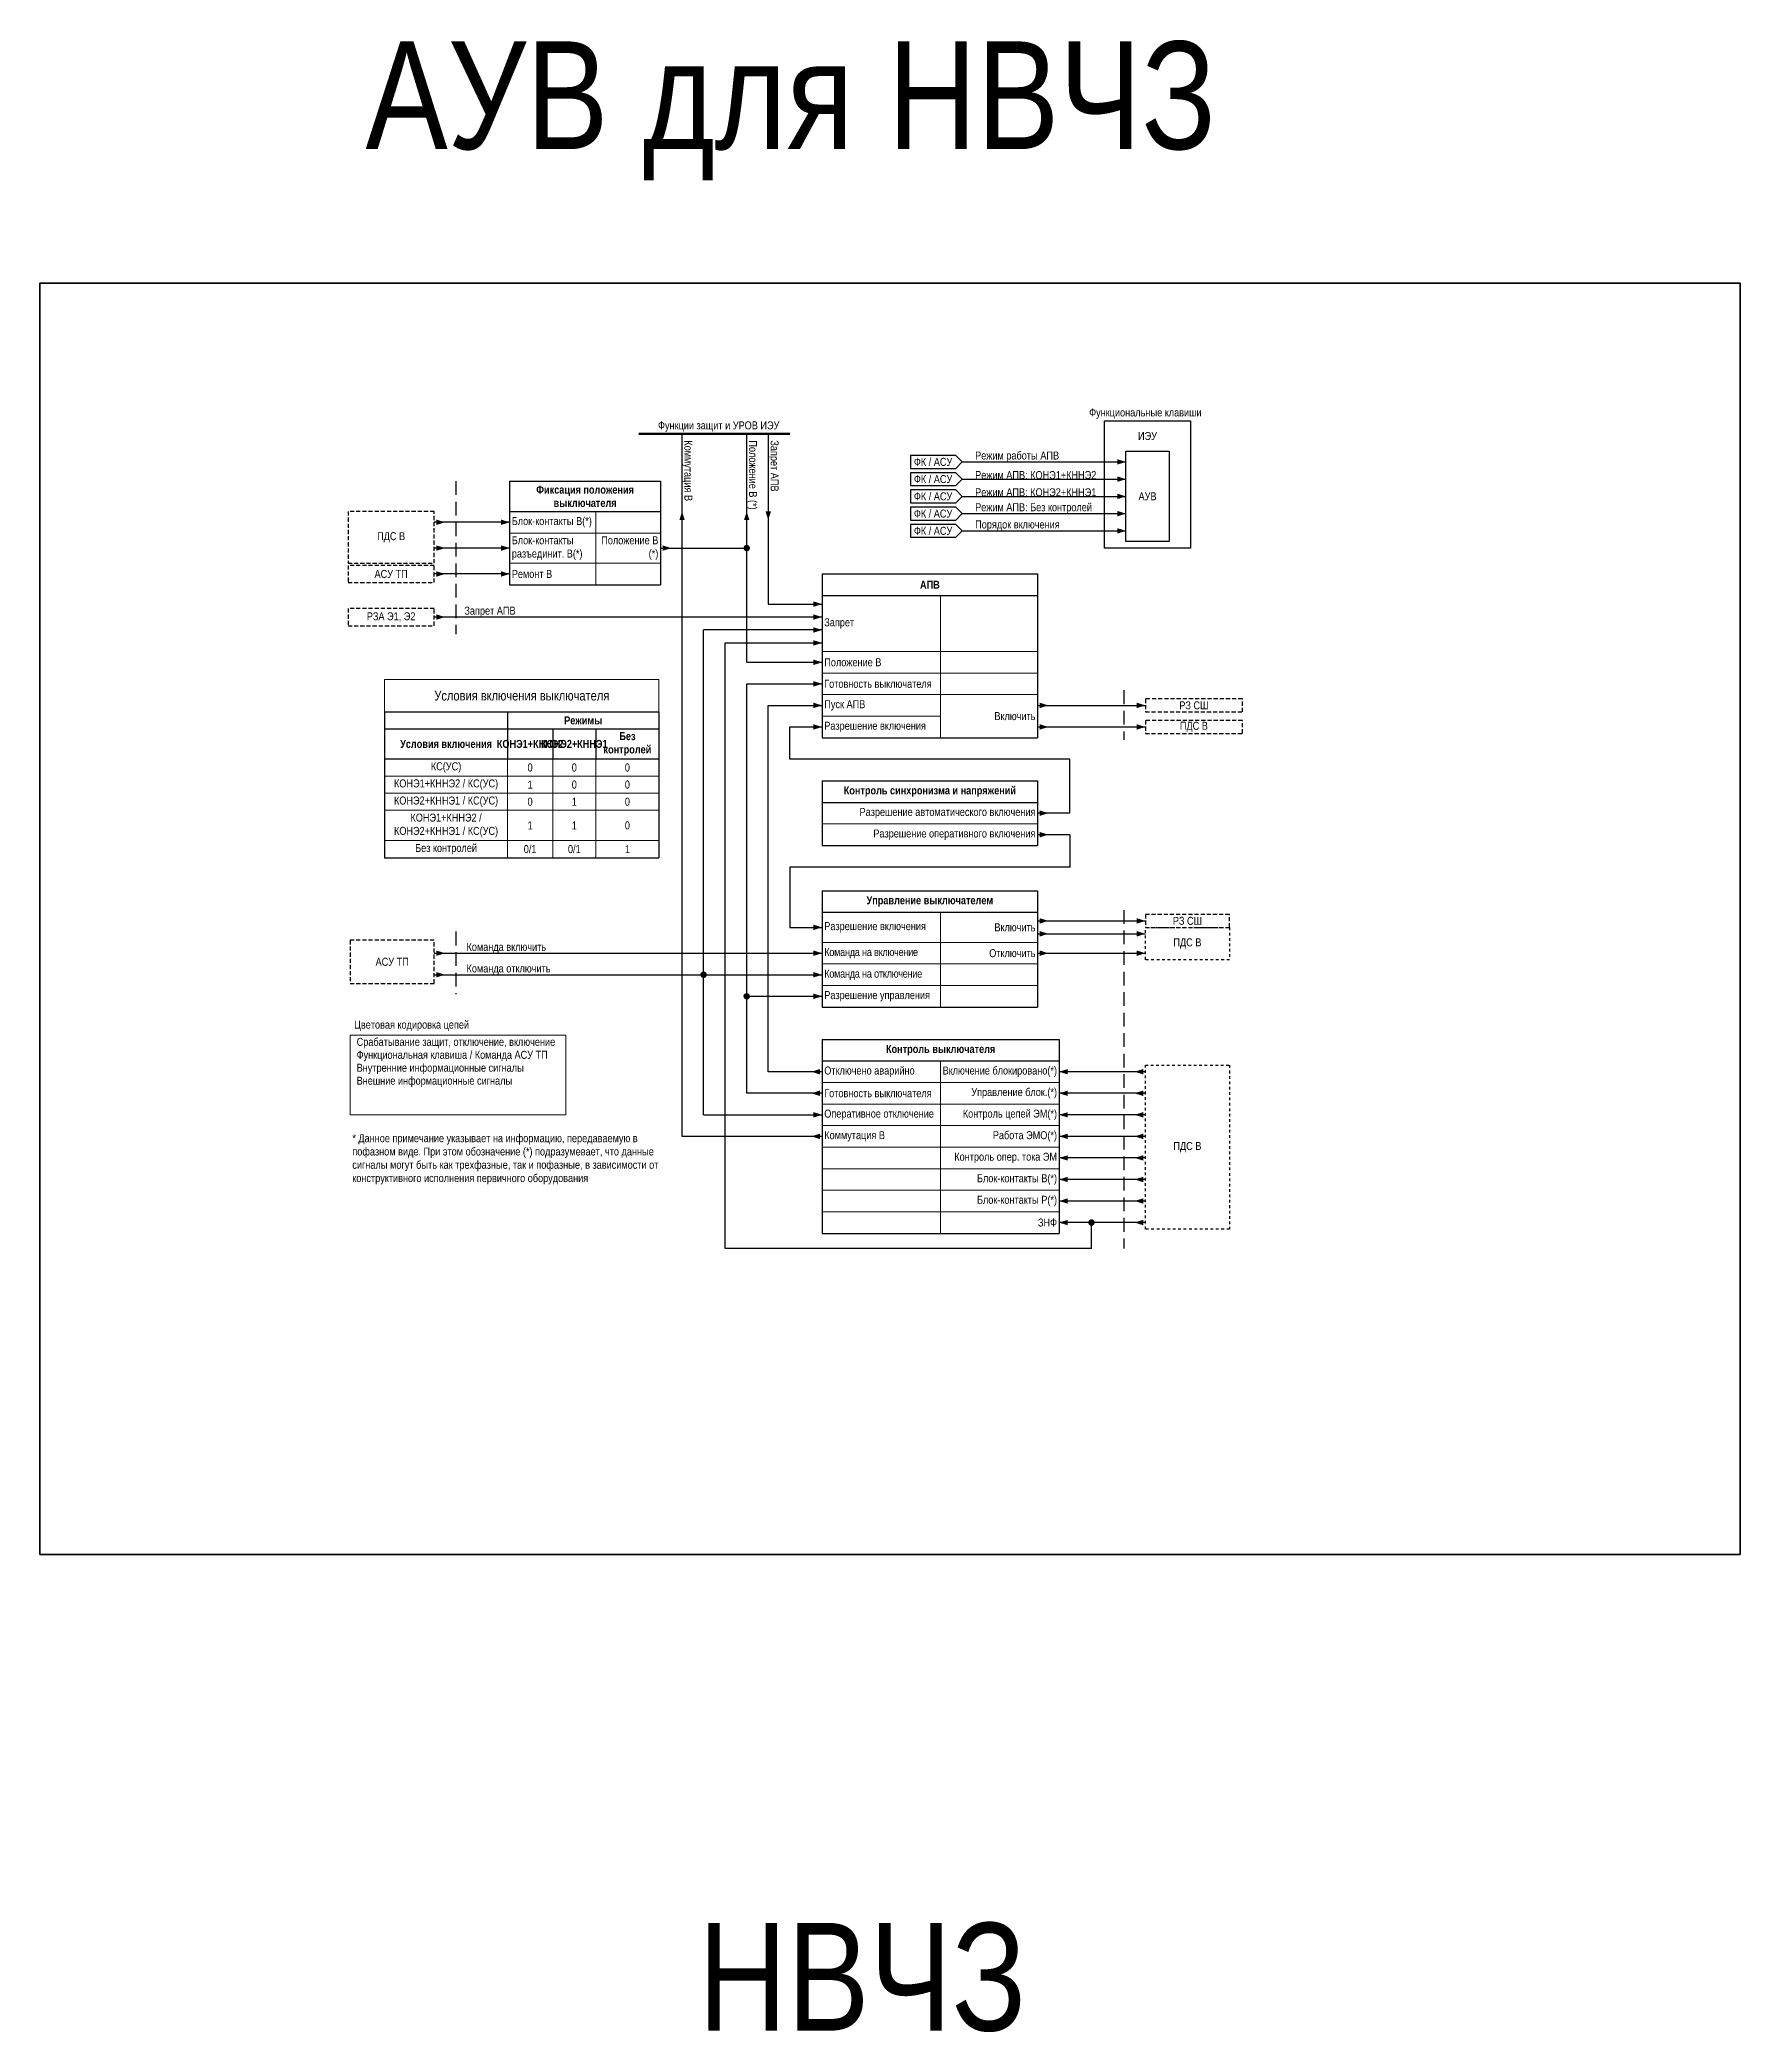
# Model space of a CAD drawing. Header units: millimetres. Extents: x -14593 to 14732, y -17400 to 5232.
# Drawn here: x 2897 to 3686, y -5337 to -4412 of the extents above; entities that cross this region are included whole.
import ezdxf
from ezdxf.enums import TextEntityAlignment as Align

# ---------------------------------------------------------------- set-up
doc = ezdxf.new("R2010")
doc.units = ezdxf.units.MM
doc.linetypes.add('JIS_02_1.2', pattern=[2.5, 1.25, -1.25])
doc.linetypes.add('штриховая2', pattern=[9.525, 6.35, -3.175])
for name, color, linetype, lineweight in [('Основная', 7, 'Continuous', 30), ('Отключение_включение', 1, 'Continuous', 30), ('Тонкая', 7, 'Continuous', 18), ('Цепи внешние', 84, 'Continuous', 30), ('Цепи внутренние', 5, 'Continuous', 30), ('Цепь - ФК и АСУ', 132, 'Continuous', 30)]:
    doc.layers.add(name, color=color, linetype=linetype, lineweight=lineweight)
doc.layers.add('Рамка', color=8, linetype='Continuous', lineweight=35, plot=False)
doc.styles.add('Narrow', font='ARIALN.TTF')
doc.styles.add('Табл дан', font='ARIALN.TTF')
doc.styles.add('Табл загол', font='ARIALNB.TTF')
doc.styles.add('Табл назв', font='ARIALN.TTF')

# ---------------------------------------------------------------- blocks, each defined once
blk = doc.blocks.new('*T349')
at = {"layer": 'Основная', "color": 0, "linetype": 'ByBlock', "lineweight": -2, "transparency": 16777216}
for p, q in [((0, 0), (100, 0)), ((0, 0), (0, -10)), ((100, 0), (100, -10))]:
    blk.add_line(p, q, dxfattribs=at)
at = {"layer": 'Основная', "color": 0, "linetype": 'ByBlock', "lineweight": 30, "transparency": 16777216}
for p, q in [((0, -10), (100, -10)), ((0, -10), (0, -76)), ((100, -10), (100, -76)), ((0, -76), (100, -76))]:
    blk.add_line(p, q, dxfattribs=at)
at = {"layer": 'Основная', "color": 0, "linetype": 'ByBlock', "lineweight": 18, "transparency": 16777216}
for p, q in [((55, -10), (55, -76)), ((0, -36), (100, -36)), ((0, -46), (100, -46)), ((0, -56), (100, -56)), ((0, -66), (55, -66))]:
    blk.add_line(p, q, dxfattribs=at)
at = {"layer": 'Основная', "color": 0, "transparency": 16777216, "char_height": 3.7}
for s, insert, width, attachment_point, style in [('{\\C256;АПВ}', (50, -5), 97, 5, 'Табл загол'), ('Запрет', (1, -23), 53, 4, 'Табл дан'), ('Положение В', (1, -41), 53, 4, 'Табл дан'), ('Готовность выключателя', (1, -51), 53, 4, 'Табл дан'), ('Пуск АПВ', (1, -61), 53, 4, 'Табл дан'), ('Включить', (99, -66), 43, 6, 'Табл дан'), ('Разрешение включения', (1, -71), 53, 4, 'Табл дан')]:
    blk.add_mtext(s, dxfattribs=dict(at, insert=insert, width=width, attachment_point=attachment_point, style=style))
blk = doc.blocks.new('*T350')
at = {"layer": 'Основная', "color": 0, "linetype": 'ByBlock', "lineweight": -2, "transparency": 16777216}
for p, q in [((0, 0), (110, 0)), ((0, 0), (0, -10)), ((110, 0), (110, -10))]:
    blk.add_line(p, q, dxfattribs=at)
at = {"layer": 'Основная', "color": 0, "linetype": 'ByBlock', "lineweight": 30, "transparency": 16777216}
for p, q in [((0, -10), (110, -10)), ((0, -10), (0, -90)), ((110, -10), (110, -90)), ((0, -90), (110, -90))]:
    blk.add_line(p, q, dxfattribs=at)
at = {"layer": 'Основная', "color": 0, "linetype": 'ByBlock', "lineweight": 18, "transparency": 16777216}
for p, q in [((55, -10), (55, -90)), ((0, -20), (110, -20)), ((0, -30), (110, -30)), ((0, -40), (110, -40)), ((0, -50), (110, -50)), ((0, -60), (110, -60)), ((0, -70), (110, -70)), ((0, -80), (110, -80))]:
    blk.add_line(p, q, dxfattribs=at)
at = {"layer": 'Основная', "color": 0, "transparency": 16777216, "char_height": 3.7}
for s, insert, width, attachment_point, style in [('Контроль выключателя', (55, -5), 107, 5, 'Табл загол'), ('Отключено аварийно', (1, -15), 53, 4, 'Табл дан'), ('Включение блокировано(*)', (109, -15), 53, 6, 'Табл дан'), ('Готовность выключателя', (1, -25), 53, 4, 'Табл дан'), ('Управление блок.(*)', (109, -25), 53, 6, 'Табл дан'), ('Оперативное отключение', (1, -35), 53, 4, 'Табл дан'), ('Контроль цепей ЭМ(*)', (109, -35), 53, 6, 'Табл дан'), ('{\\C256;Коммутация В\\P}', (1, -45), 53, 4, 'Табл дан'), ('Работа ЭМО(*) ', (109, -45), 53, 6, 'Табл дан'), ('Контроль опер. тока ЭМ', (109, -55), 53, 6, 'Табл дан'), ('Блок-контакты В(*)', (109, -65), 53, 6, 'Табл дан'), ('Блок-контакты Р(*)', (109, -75), 53, 6, 'Табл дан'), ('ЗНФ', (109, -85), 53, 6, 'Табл дан')]:
    blk.add_mtext(s, dxfattribs=dict(at, insert=insert, width=width, attachment_point=attachment_point, style=style))
blk = doc.blocks.new('*T351')
at = {"layer": 'Основная', "color": 0, "linetype": 'ByBlock', "lineweight": -2, "transparency": 16777216}
for p, q in [((0, 0), (100, 0)), ((0, 0), (0, -10)), ((100, 0), (100, -10))]:
    blk.add_line(p, q, dxfattribs=at)
at = {"layer": 'Основная', "color": 0, "linetype": 'ByBlock', "lineweight": 30, "transparency": 16777216}
for p, q in [((0, -10), (100, -10)), ((0, -10), (0, -54)), ((100, -10), (100, -54)), ((0, -54), (100, -54))]:
    blk.add_line(p, q, dxfattribs=at)
at = {"layer": 'Основная', "color": 0, "linetype": 'ByBlock', "lineweight": 18, "transparency": 16777216}
for p, q in [((55, -10), (55, -54)), ((0, -24), (100, -24)), ((0, -34), (100, -34)), ((0, -44), (100, -44))]:
    blk.add_line(p, q, dxfattribs=at)
at = {"layer": 'Основная', "color": 0, "transparency": 16777216, "char_height": 3.7}
for s, insert, width, attachment_point, style in [('Управление выключателем', (50, -5), 97, 5, 'Табл загол'), ('Разрешение включения', (1, -17), 53, 4, 'Табл дан'), ('Включить', (99, -17), 43, 6, 'Табл дан'), ('{\\T0.95;Команда на включение}', (1, -29), 53, 4, 'Табл дан'), ('Отключить', (99, -29), 43, 6, 'Табл дан'), ('{\\T0.95;Команда на отключение}', (1, -39), 53, 4, 'Табл дан'), ('Разрешение управления', (1, -49), 53, 4, 'Табл дан')]:
    blk.add_mtext(s, dxfattribs=dict(at, insert=insert, width=width, attachment_point=attachment_point, style=style))
blk = doc.blocks.new('Point')
at = {"layer": 'Основная', "color": 0, "const_width": 1.5}
blk.add_lwpolyline([(-0.75, 0, 1), (0.75, 0, 1)], format="xyb", close=True, dxfattribs=at)
blk = doc.blocks.new('*T352')
at = {"layer": 'Основная', "color": 0, "linetype": 'ByBlock', "lineweight": -2, "transparency": 16777216}
for p, q in [((0, 0), (70, 0)), ((0, 0), (0, -14.03)), ((70, 0), (70, -14.03))]:
    blk.add_line(p, q, dxfattribs=at)
at = {"layer": 'Основная', "color": 0, "linetype": 'ByBlock', "lineweight": 30, "transparency": 16777216}
for p, q in [((0, -14.03), (70, -14.03)), ((0, -14.03), (0, -48.05)), ((70, -14.03), (70, -48.05)), ((0, -48.05), (70, -48.05))]:
    blk.add_line(p, q, dxfattribs=at)
at = {"layer": 'Основная', "color": 0, "linetype": 'ByBlock', "lineweight": 18, "transparency": 16777216}
for p, q in [((40, -14.03), (40, -48.05)), ((0, -24.03), (70, -24.03)), ((0, -38.05), (70, -38.05))]:
    blk.add_line(p, q, dxfattribs=at)
at = {"layer": 'Основная', "color": 0, "transparency": 16777216, "char_height": 3.7}
for s, insert, width, attachment_point, style in [('Фиксация положения выключателя', (35, -7.02), 67, 5, 'Табл загол'), ('Блок-контакты В(*)', (1, -19.03), 38, 4, 'Табл дан'), ('Блок-контакты разъединит. В(*)', (1, -31.04), 38, 4, 'Табл дан'), ('\\A1;Положение В (*)', (69, -31.04), 28, 6, 'Табл дан'), ('Ремонт В', (1, -43.05), 38, 4, 'Табл дан')]:
    blk.add_mtext(s, dxfattribs=dict(at, insert=insert, width=width, attachment_point=attachment_point, style=style))
blk = doc.blocks.new('*T354')
at = {"layer": 'Основная', "color": 0, "linetype": 'ByBlock', "lineweight": -2, "transparency": 16777216}
for p, q in [((0, 0), (100, 0)), ((0, 0), (0, -10)), ((100, 0), (100, -10))]:
    blk.add_line(p, q, dxfattribs=at)
at = {"layer": 'Основная', "color": 0, "linetype": 'ByBlock', "lineweight": 30, "transparency": 16777216}
for p, q in [((0, -10), (100, -10)), ((0, -10), (0, -30)), ((100, -10), (100, -30)), ((0, -30), (100, -30))]:
    blk.add_line(p, q, dxfattribs=at)
at = {"layer": 'Основная', "color": 0, "linetype": 'ByBlock', "lineweight": 18, "transparency": 16777216}
blk.add_line((0, -20), (100, -20), dxfattribs=at)
at = {"layer": 'Основная', "color": 0, "transparency": 16777216, "char_height": 3.7}
for s, insert, width, attachment_point, style in [('{\\C256;Контроль синхронизма и напряжений}', (50, -5), 97, 5, 'Табл загол'), ('Разрешение автоматического включения', (99, -15), 98, 6, 'Табл дан'), ('Разрешение оперативного включения', (99, -25), 98, 6, 'Табл дан')]:
    blk.add_mtext(s, dxfattribs=dict(at, insert=insert, width=width, attachment_point=attachment_point, style=style))
blk = doc.blocks.new('*T353')
at = {"layer": 'Defpoints', "color": 8, "linetype": 'ByBlock', "lineweight": 0, "transparency": 16777216}
for p, q in [((0, 0), (127.3, 0)), ((0, 0), (0, -15)), ((127.3, 0), (127.3, -15))]:
    blk.add_line(p, q, dxfattribs=at)
at = {"layer": 'Основная', "color": 0, "linetype": 'ByBlock', "lineweight": -2, "transparency": 16777216}
for p, q in [((0, -15), (127.3, -15)), ((0, -15), (0, -36.86)), ((57, -15), (57, -36.86)), ((127.3, -15), (127.3, -36.86)), ((0, -22.93), (127.3, -22.93)), ((78, -22.93), (78, -36.86)), ((98, -22.93), (98, -36.86))]:
    blk.add_line(p, q, dxfattribs=at)
at = {"layer": 'Основная', "color": 0, "linetype": 'ByBlock', "lineweight": 30, "transparency": 16777216}
for p, q in [((0, -36.86), (127.3, -36.86)), ((0, -36.86), (0, -82.68)), ((127.3, -36.86), (127.3, -82.68)), ((0, -82.68), (127.3, -82.68))]:
    blk.add_line(p, q, dxfattribs=at)
at = {"layer": 'Основная', "color": 0, "linetype": 'ByBlock', "lineweight": 18, "transparency": 16777216}
for p, q in [((57, -36.86), (57, -82.68)), ((78, -36.86), (78, -82.68)), ((98, -36.86), (98, -82.68)), ((0, -44.8), (127.3, -44.8)), ((0, -52.73), (127.3, -52.73)), ((0, -60.66), (127.3, -60.66)), ((0, -74.75), (127.3, -74.75))]:
    blk.add_line(p, q, dxfattribs=at)
at = {"layer": 'Основная', "color": 0, "transparency": 16777216, "attachment_point": 5}
for s, insert, char_height, width, style in [('Условия включения выключателя', (63.65, -7.5), 4.5, 124.3, 'Табл назв'), ('Режимы', (92.15, -18.97), 3.7, 67.3, 'Табл загол'), ('{\\C256;Без контролей}', (112.65, -29.9), 3.7, 26.3, 'Табл загол'), ('Условия включения', (28.5, -29.9), 3.7, 54, 'Табл загол'), ('КОНЭ1+КННЭ2', (67.5, -29.9), 3.7, 18, 'Табл загол'), ('КОНЭ2+КННЭ1', (88, -29.9), 3.7, 17, 'Табл загол'), ('КОНЭ1+КННЭ2 / КС(УС)', (28.5, -48.76), 3.7, 55, 'Табл дан'), ('КС(УС)', (28.5, -40.83), 3.7, 55, 'Табл дан'), ('0', (67.5, -40.83), 3.7, 19, 'Табл дан'), ('0', (88, -40.83), 3.7, 18, 'Табл дан'), ('0', (112.65, -40.83), 3.7, 27.3, 'Табл дан'), ('КОНЭ2+КННЭ1 / КС(УС)', (28.5, -56.7), 3.7, 55, 'Табл дан'), ('0', (67.5, -56.7), 3.7, 19, 'Табл дан'), ('1', (67.5, -48.76), 3.7, 19, 'Табл дан'), ('0', (88, -48.76), 3.7, 18, 'Табл дан'), ('1', (88, -56.7), 3.7, 18, 'Табл дан'), ('0', (112.65, -48.76), 3.7, 27.3, 'Табл дан'), ('0', (112.65, -56.7), 3.7, 27.3, 'Табл дан'), ('КОНЭ1+КННЭ2 / КОНЭ2+КННЭ1 / КС(УС)', (28.5, -67.71), 3.7, 55, 'Табл дан'), ('1', (67.5, -67.71), 3.7, 19, 'Табл дан'), ('1', (88, -67.71), 3.7, 18, 'Табл дан'), ('0', (112.65, -67.71), 3.7, 27.3, 'Табл дан'), ('Без контролей', (28.5, -78.71), 3.7, 55, 'Табл дан'), ('\\A1;{\\H1x;0/1}', (67.5, -78.71), 3.7, 19, 'Табл дан'), ('\\A1;{\\H1x;0/1}', (88, -78.71), 3.7, 18, 'Табл дан'), ('1', (112.65, -78.71), 3.7, 27.3, 'Табл дан')]:
    blk.add_mtext(s, dxfattribs=dict(at, insert=insert, char_height=char_height, width=width, style=style))

msp = doc.modelspace()

# ---------------------------------------------------------------- linework, layer by layer
at = {"layer": 'Основная'}
msp.add_lwpolyline([(3391, -4589), (3431, -4589), (3431, -4648), (3391, -4648)], close=True, dxfattribs=at)
at = {"layer": 'Основная', "ltscale": 0.3}
msp.add_lwpolyline([(3401, -4603), (3421, -4603), (3421, -4645), (3401, -4645)], close=True, dxfattribs=at)
at = {"layer": 'Отключение_включение', "ltscale": 0.3}
for points in [[(3205, -4911), (3205, -4686)], [(3260, -4686), (3205, -4686)], [(3360, -4731), (3410, -4731)], [(3360, -4827), (3410, -4827)], [(3080, -4836), (3260, -4836)], [(3360, -4836), (3410, -4836)], [(3080, -4846), (3260, -4846)]]:
    msp.add_lwpolyline(points, dxfattribs=at)
for points in [[(3260, -4686, 0, 2.5, 0), (3256, -4686, 0, 0, 0)], [(3365, -4731, 0, 2.5, 0), (3361, -4731, 0, 0, 0)], [(3410, -4731, 0, 2.5, 0), (3406, -4731, 0, 0, 0)], [(3365, -4827, 0, 2.5, 0), (3361, -4827, 0, 0, 0)], [(3410, -4827, 0, 2.5, 0), (3406, -4827, 0, 0, 0)], [(3085, -4836, 0, 2.5, 0), (3081, -4836, 0, 0, 0)], [(3260, -4836, 0, 2.5, 0), (3256, -4836, 0, 0, 0)], [(3365, -4836, 0, 2.5, 0), (3361, -4836, 0, 0, 0)], [(3410, -4836, 0, 2.5, 0), (3406, -4836, 0, 0, 0)], [(3085, -4846, 0, 2.5, 0), (3081, -4846, 0, 0, 0)], [(3260, -4846, 0, 2.5, 0), (3256, -4846, 0, 0, 0)], [(3260, -4911, 0, 2.5, 0), (3256, -4911, 0, 0, 0)]]:
    msp.add_lwpolyline(points, format="xyseb", dxfattribs=at)
at = {"layer": 'Отключение_включение'}
msp.add_lwpolyline([(3205, -4911), (3260, -4911)], dxfattribs=at)
at = {"layer": 'Рамка', "color": 1}
msp.add_lwpolyline([(2897, -4525), (3686, -4525), (3686, -5115), (2897, -5115)], close=True, dxfattribs=at)
at = {"layer": 'Тонкая', "ltscale": 0.3}
msp.add_lwpolyline([(3041, -4874), (3141, -4874), (3141, -4911), (3041, -4911)], close=True, dxfattribs=at)
at = {"layer": 'Цепи внешние', "linetype": 'штриховая2', "ltscale": 0.3}
for points in [[(3080, -4631), (3040, -4631), (3040, -4655), (3080, -4655)], [(3080, -4656), (3040, -4656), (3040, -4664), (3080, -4664)], [(3080, -4676), (3040, -4676), (3040, -4684), (3080, -4684)], [(3455, -4718), (3410, -4718), (3410, -4724), (3455, -4724)], [(3455, -4728), (3410, -4728), (3410, -4734), (3455, -4734)], [(3449, -4818), (3410, -4818), (3410, -4824), (3449, -4824)], [(3080, -4830), (3041, -4830), (3041, -4850), (3080, -4850)]]:
    msp.add_lwpolyline(points, close=True, dxfattribs=at)
at = {"layer": 'Цепи внешние', "ltscale": 0.3}
for points in [[(3085, -4636, 0, 2.5, 0), (3081, -4636, 0, 0, 0)], [(3115, -4636, 0, 2.5, 0), (3111, -4636, 0, 0, 0)], [(3085, -4648, 0, 2.5, 0), (3081, -4648, 0, 0, 0)], [(3115, -4648, 0, 2.5, 0), (3111, -4648, 0, 0, 0)], [(3085, -4660, 0, 2.5, 0), (3081, -4660, 0, 0, 0)], [(3115, -4660, 0, 2.5, 0), (3111, -4660, 0, 0, 0)], [(3085, -4680, 0, 2.5, 0), (3081, -4680, 0, 0, 0)], [(3260, -4680, 0, 2.5, 0), (3256, -4680, 0, 0, 0)], [(3260, -4692, 0, 2.5, 0), (3256, -4692, 0, 0, 0)], [(3365, -4721, 0, 2.5, 0), (3361, -4721, 0, 0, 0)], [(3410, -4721, 0, 2.5, 0), (3406, -4721, 0, 0, 0)], [(3365, -4821, 0, 2.5, 0), (3361, -4821, 0, 0, 0)], [(3410, -4821, 0, 2.5, 0), (3406, -4821, 0, 0, 0)], [(3370, -4891, 0, 2.5, 0), (3374, -4891, 0, 0, 0)], [(3405, -4891, 0, 2.5, 0), (3409, -4891, 0, 0, 0)], [(3370, -4901, 0, 2.5, 0), (3374, -4901, 0, 0, 0)], [(3405, -4901, 0, 2.5, 0), (3409, -4901, 0, 0, 0)], [(3370, -4911, 0, 2.5, 0), (3374, -4911, 0, 0, 0)], [(3405, -4911, 0, 2.5, 0), (3409, -4911, 0, 0, 0)], [(3370, -4921, 0, 2.5, 0), (3374, -4921, 0, 0, 0)], [(3405, -4921, 0, 2.5, 0), (3409, -4921, 0, 0, 0)], [(3370, -4931, 0, 2.5, 0), (3374, -4931, 0, 0, 0)], [(3405, -4931, 0, 2.5, 0), (3409, -4931, 0, 0, 0)], [(3370, -4941, 0, 2.5, 0), (3374, -4941, 0, 0, 0)], [(3405, -4941, 0, 2.5, 0), (3409, -4941, 0, 0, 0)], [(3370, -4951, 0, 2.5, 0), (3374, -4951, 0, 0, 0)], [(3405, -4951, 0, 2.5, 0), (3409, -4951, 0, 0, 0)], [(3370, -4961, 0, 2.5, 0), (3374, -4961, 0, 0, 0)], [(3405, -4961, 0, 2.5, 0), (3409, -4961, 0, 0, 0)]]:
    msp.add_lwpolyline(points, format="xyseb", dxfattribs=at)
at = {"layer": 'Цепи внешние'}
for points in [[(3115, -4636), (3080, -4636)], [(3115, -4648), (3080, -4648)], [(3115, -4660), (3080, -4660)], [(3215, -4973), (3215, -4692)], [(3215, -4692), (3260, -4692)], [(3410, -4951), (3370, -4951)], [(3410, -4961), (3370, -4961)], [(3385, -4973), (3385, -4961)]]:
    msp.add_lwpolyline(points, dxfattribs=at)
at = {"layer": 'Цепи внешние', "ltscale": 0.3}
for points in [[(3260, -4680), (3080, -4680)], [(3360, -4721), (3410, -4721)], [(3360, -4821), (3410, -4821)], [(3410, -4891), (3370, -4891)], [(3410, -4901), (3370, -4901)], [(3410, -4911), (3410, -4911), (3410, -4911), (3370, -4911)], [(3410, -4921), (3410, -4921), (3410, -4921), (3370, -4921)], [(3410, -4931), (3410, -4931), (3410, -4931), (3370, -4931)], [(3410, -4941), (3410, -4941), (3410, -4941), (3370, -4941)], [(3385, -4973), (3215, -4973)]]:
    msp.add_lwpolyline(points, dxfattribs=at)
at = {"layer": 'Цепи внешние', "linetype": 'JIS_02_1.2'}
for points in [[(3410, -4824), (3449, -4824), (3449, -4839), (3410, -4839)], [(3410, -4888), (3449, -4888), (3449, -4964), (3410, -4964)]]:
    msp.add_lwpolyline(points, close=True, dxfattribs=at)
at = {"layer": 'Цепи внутренние'}
for p, q in [((3375, -4771), (3360, -4771)), ((3375, -4781), (3360, -4781))]:
    msp.add_line(p, q, dxfattribs=at)
at = {"layer": 'Цепи внутренние', "lineweight": 60}
msp.add_lwpolyline([(3175, -4595), (3245, -4595)], dxfattribs=at)
at = {"layer": 'Цепи внутренние'}
for points in [[(3195, -4921), (3195, -4595)], [(3235, -4595), (3235, -4674)], [(3185, -4648), (3225, -4648)], [(3235, -4674), (3260, -4674)], [(3225, -4701), (3260, -4701)], [(3225, -4711), (3260, -4711)], [(3235, -4721), (3260, -4721)], [(3245, -4746), (3245, -4731)], [(3245, -4731), (3260, -4731)], [(3375, -4746), (3245, -4746)], [(3375, -4771), (3375, -4746)], [(3375, -4781), (3375, -4796)], [(3375, -4796), (3245, -4796)], [(3245, -4796), (3245, -4824)], [(3245, -4824), (3260, -4824)], [(3260, -4921), (3195, -4921)]]:
    msp.add_lwpolyline(points, dxfattribs=at)
at = {"layer": 'Цепи внутренние', "ltscale": 0.3}
for points in [[(3225, -4701), (3225, -4595)], [(3225, -4901), (3225, -4711)], [(3235, -4891), (3235, -4721)], [(3225, -4856), (3260, -4856)], [(3260, -4891), (3235, -4891)], [(3260, -4901), (3225, -4901)]]:
    msp.add_lwpolyline(points, dxfattribs=at)
at = {"layer": 'Цепи внутренние', "linetype": 'штриховая2'}
for points in [[(3090, -4617), (3090, -4688)], [(3400, -4714), (3400, -4737)], [(3400, -4816), (3400, -4973)], [(3090, -4826), (3090, -4855)]]:
    msp.add_lwpolyline(points, dxfattribs=at)
at = {"layer": 'Цепи внутренние', "ltscale": 0.3}
for points in [[(3195, -4631, 0, 2.5, 0), (3195, -4635, 0, 0, 0)], [(3225, -4631, 0, 2.5, 0), (3225, -4635, 0, 0, 0)], [(3235, -4635, 0, 2.5, 0), (3235, -4631, 0, 0, 0)], [(3190, -4648, 0, 2.5, 0), (3186, -4648, 0, 0, 0)], [(3260, -4674, 0, 2.5, 0), (3256, -4674, 0, 0, 0)], [(3260, -4701, 0, 2.5, 0), (3256, -4701, 0, 0, 0)], [(3260, -4711, 0, 2.5, 0), (3256, -4711, 0, 0, 0)], [(3260, -4721, 0, 2.5, 0), (3256, -4721, 0, 0, 0)], [(3260, -4731, 0, 2.5, 0), (3256, -4731, 0, 0, 0)], [(3365, -4771, 0, 2.5, 0), (3361, -4771, 0, 0, 0)], [(3365, -4781, 0, 2.5, 0), (3361, -4781, 0, 0, 0)], [(3260, -4824, 0, 2.5, 0), (3256, -4824, 0, 0, 0)], [(3260, -4856, 0, 2.5, 0), (3256, -4856, 0, 0, 0)], [(3255, -4891, 0, 2.5, 0), (3259, -4891, 0, 0, 0)], [(3255, -4901, 0, 2.5, 0), (3259, -4901, 0, 0, 0)], [(3255, -4921, 0, 2.5, 0), (3259, -4921, 0, 0, 0)]]:
    msp.add_lwpolyline(points, format="xyseb", dxfattribs=at)
at = {"layer": 'Цепь - ФК и АСУ', "ltscale": 0.3}
for points in [[(3325, -4608), (3322, -4605), (3301, -4605), (3301, -4611), (3322, -4611), (3325, -4608)], [(3325, -4616), (3322, -4613), (3301, -4613), (3301, -4619), (3322, -4619), (3325, -4616)], [(3325, -4624), (3322, -4621), (3301, -4621), (3301, -4627), (3322, -4627), (3325, -4624)], [(3325, -4632), (3322, -4629), (3301, -4629), (3301, -4635), (3322, -4635), (3325, -4632)], [(3325, -4640), (3322, -4637), (3301, -4637), (3301, -4643), (3322, -4643), (3325, -4640)]]:
    msp.add_lwpolyline(points, dxfattribs=at)
at = {"layer": 'Цепь - ФК и АСУ'}
for points in [[(3325, -4608), (3401, -4608)], [(3325, -4616), (3401, -4616)], [(3325, -4624), (3401, -4624)], [(3325, -4632), (3401, -4632)], [(3325, -4640), (3401, -4640)]]:
    msp.add_lwpolyline(points, dxfattribs=at)
at = {"layer": 'Цепь - ФК и АСУ', "ltscale": 0.3}
for points in [[(3401, -4608, 0, 2.5, 0), (3397, -4608, 0, 0, 0)], [(3401, -4616, 0, 2.5, 0), (3397, -4616, 0, 0, 0)], [(3401, -4624, 0, 2.5, 0), (3397, -4624, 0, 0, 0)], [(3401, -4632, 0, 2.5, 0), (3397, -4632, 0, 0, 0)], [(3401, -4640, 0, 2.5, 0), (3397, -4640, 0, 0, 0)]]:
    msp.add_lwpolyline(points, format="xyseb", dxfattribs=at)

# ---------------------------------------------------------------- block references
for name, p in [('*T352', (3115, -4616.97)), ('*T349', (3260, -4660)), ('*T353', (3057, -4709)), ('*T354', (3259.99, -4756)), ('*T351', (3260, -4807)), ('*T350', (3260, -4876))]:
    msp.add_blockref(name, p)
at = {"layer": 'Отключение_включение'}
msp.add_blockref('Point', (3205, -4846), dxfattribs=at)
at = {"layer": 'Цепи внешние'}
msp.add_blockref('Point', (3385, -4961), dxfattribs=at)
at = {"layer": 'Цепи внутренние'}
for p in [(3225, -4648), (3225, -4856)]:
    msp.add_blockref('Point', p, dxfattribs=at)

# ---------------------------------------------------------------- texts
at = {"layer": 'Основная', "color": 2, "style": 'Narrow'}
for s, p in [('АУВ для НВЧЗ', (3048.09, -4462.84)), ('НВЧЗ', (3202.45, -5336))]:
    msp.add_text(s, height=50, dxfattribs=at).set_placement(p)
at = {"layer": 'Основная', "style": 'Narrow'}
msp.add_text('Цветовая кодировка цепей', height=3.7, dxfattribs=at).set_placement((3069.5, -4871), align=Align.CENTER)
at = {"layer": 'Основная', "char_height": 3.7, "style": 'Narrow'}
for s, insert, width, attachment_point in [('Функциональные клавиши', (3410, -4588), 94, 8), ('Функции защит и УРОВ ИЭУ', (3212, -4594), 70, 8), ('ИЭУ', (3411, -4596), 40, 5), ('Режим работы АПВ', (3331, -4608), 99, 7), ('ФК / АСУ', (3311.5, -4608), 21, 5), ('Режим АПВ: {\\C0;КОНЭ1+КННЭ2}', (3331, -4616), 99, 7), ('ФК / АСУ', (3311.5, -4616), 21, 5), ('ФК / АСУ', (3311.5, -4624), 21, 5), ('Режим АПВ:{\\C0; КОНЭ2+КННЭ1}', (3331, -4624), 99, 7), ('АУВ', (3411, -4624), 20, 5), ('ФК / АСУ', (3311.5, -4632), 21, 5), ('Режим АПВ: Без контролей', (3331, -4632), 99, 7), ('ПДС В', (3060, -4643), 40, 5), ('ФК / АСУ', (3311.5, -4640), 21, 5), ('Порядок включения', (3331, -4640), 99, 7), ('АСУ ТП', (3060, -4660), 40, 5), ('РЗА Э1, Э2', (3060, -4680), 40, 5), ('Запрет АПВ', (3094, -4680), 39, 7), ('РЗ СШ', (3432.5, -4721), 45, 5), ('ПДС В', (3432.5, -4731), 45, 5), ('РЗ СШ', (3429.5, -4821), 39, 5), ('Команда включить', (3095, -4836), 62, 7), ('ПДС В', (3429.5, -4831.5), 39, 5), ('АСУ ТП', (3060.5, -4840), 39, 5), ('Команда отключить', (3095, -4846), 62, 7), ('* Данное примечание указывает на информацию, передаваемую в пофазном виде. При этом обозначение (*) подразумевает, что данные сигналы могут быть как трехфазные, так и пофазные, в зависимости от конструктивного исполнения первичного оборудования', (3042, -4920), 143, 1), ('ПДС В', (3429.5, -4926), 39, 5)]:
    msp.add_mtext(s, dxfattribs=dict(at, insert=insert, width=width, attachment_point=attachment_point))
at = {"layer": 'Основная', "char_height": 3.7, "attachment_point": 7, "rotation": 270, "style": 'Narrow'}
for s, insert, width in [('Коммутация В', (3195, -4598), 30), ('Положение В (*)', (3225, -4598), 32), ('Запрет АПВ', (3235, -4598), 27)]:
    msp.add_mtext(s, dxfattribs=dict(at, insert=insert, width=width))
at = {"layer": 'Отключение_включение', "style": 'Narrow'}
msp.add_text('Срабатывание защит, отключение, включение', height=3.7, dxfattribs=at).set_placement((3044, -4879))
at = {"layer": 'Цепи внешние', "style": 'Narrow'}
msp.add_text('Внешние информационные сигналы', height=3.7, dxfattribs=at).set_placement((3044, -4897))
at = {"layer": 'Цепи внутренние', "style": 'Narrow'}
msp.add_text('Внутренние информационные сигналы', height=3.7, dxfattribs=at).set_placement((3044, -4891))
at = {"layer": 'Цепь - ФК и АСУ', "style": 'Narrow'}
msp.add_text('Функциональная клавиша / Команда АСУ ТП', height=3.7, dxfattribs=at).set_placement((3044, -4885))

doc.saveas('drawing.dxf')
